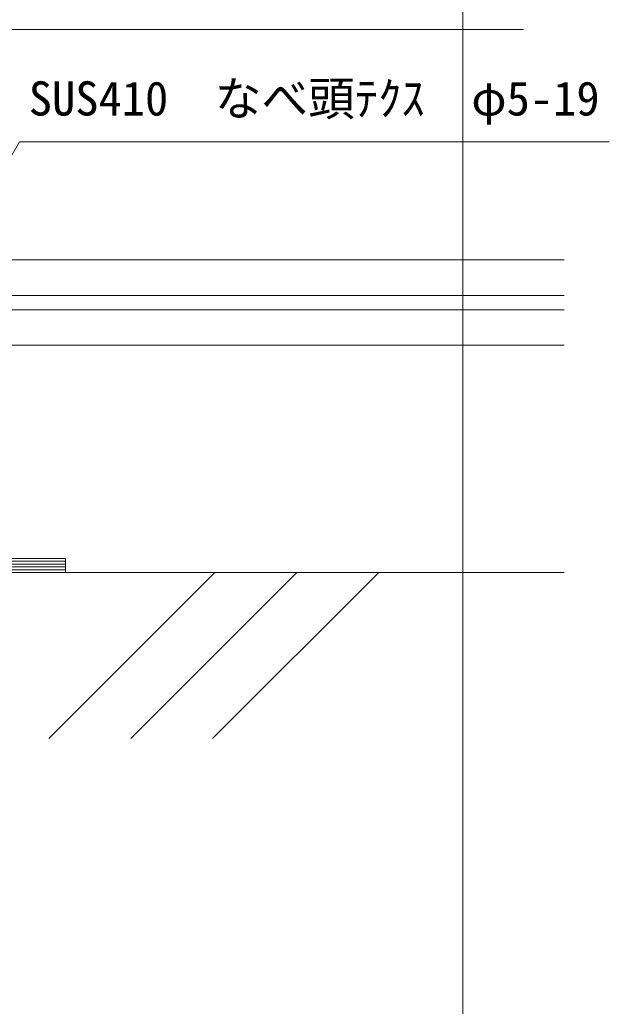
# Model space of a CAD drawing. Units: millimetres on the paper. Extents: x -401 to 401, y -279 to 279.
# Drawn here: x -31.2 to 10.3, y -70.4 to -1 of the extents above; entities that cross this region are included whole.
import ezdxf
from ezdxf.enums import TextEntityAlignment as Align

# ---------------------------------------------------------------- set-up
doc = ezdxf.new("R2010")
doc.units = ezdxf.units.MM
for name, color, linetype, lineweight in [('0-0_A-C01-補助線(非印刷)', 4, 'Continuous', 9), ('0-5_A-E01-仕上太線', 4, 'Continuous', 9), ('0-6_A-C03-壁種別', 4, 'Continuous', 9), ('0-9_0', 7, 'Continuous', 9), ('0-A_A-B03-文字_書込_小', 7, 'Continuous', 9), ('0-B_A-D09-金物_鋼材', 1, 'Continuous', 9)]:
    doc.layers.add(name, color=color, linetype=linetype, lineweight=lineweight)
doc.styles.add('ＭＳ ゴシック', font='')
doc.styles.get('ＭＳ ゴシック').set_extended_font_data('MS Gothic')

# ---------------------------------------------------------------- blocks, each defined once
blk = doc.blocks.new('G$CBAEE64E2')
at = {"layer": '0-B_A-D09-金物_鋼材'}
for p, q in [((-100, 4), (100, 4)), ((-100, 3), (100, 3)), ((-100, 2), (100, 2)), ((-100, 1), (100, 1))]:
    blk.add_line(p, q, dxfattribs=at)
blk.add_lwpolyline([(-100, 0), (100, 0), (100, 5), (-100, 5)], close=True, dxfattribs=at)

msp = doc.modelspace()

# ---------------------------------------------------------------- linework, layer by layer
at = {"layer": '0-0_A-C01-補助線(非印刷)'}
msp.add_line((0, -252), (0, 278.667), dxfattribs=at)
at = {"layer": '0-5_A-E01-仕上太線'}
for p, q in [((7.126, -17.862), (-303.016, -17.862)), ((7.126, -20.362), (-303.016, -20.362)), ((7.126, -21.362), (-303.016, -21.362)), ((7.126, -23.862), (-303.016, -23.862)), ((7.126, -39.862), (-303.016, -39.862))]:
    msp.add_line(p, q, dxfattribs=at)
at = {"layer": '0-6_A-C03-壁種別'}
for p, q in [((-29.13, -51.552), (-17.439, -39.862)), ((-23.368, -51.552), (-11.677, -39.862)), ((-17.606, -51.552), (-5.915, -39.862))]:
    msp.add_line(p, q, dxfattribs=at)
at = {"layer": '0-A_A-B03-文字_書込_小'}
for points in [[(-43.353, -16.996), (-34.481, -1.637), (4.271, -1.637)], [(-39.414, -23.844), (-31.193, -9.56), (10.308, -9.56)]]:
    msp.add_lwpolyline(points, dxfattribs=at)

# ---------------------------------------------------------------- block references
at = {"layer": '0-9_0', "xscale": 0.2, "yscale": 0.2}
msp.add_blockref('G$CBAEE64E2', (-47.945, -39.862), dxfattribs=at)

# ---------------------------------------------------------------- texts
at = {"layer": '0-A_A-B03-文字_書込_小', "style": 'ＭＳ ゴシック'}
msp.add_text('SUS410\u3000なべ頭ﾃｸｽ\u3000φ5-19', height=2.405, dxfattribs=at).set_placement((-30.54, -8.421), align=Align.BOTTOM_LEFT)

doc.saveas('drawing.dxf')
